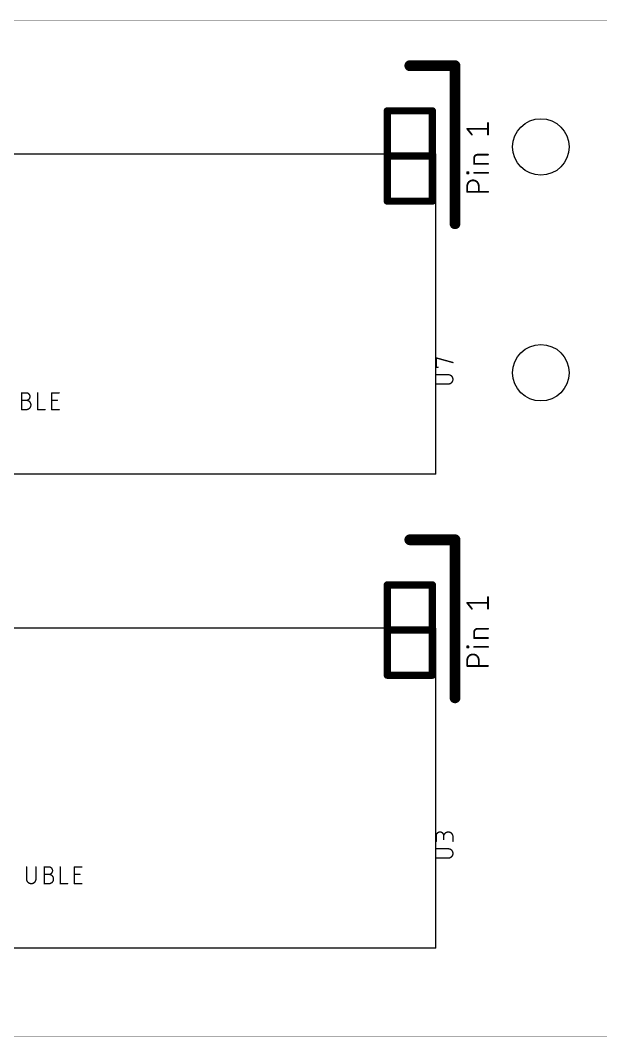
# Model space of a CAD drawing. Extents: x 0 to 11.6, y 0 to 2.3.
# Drawn here: x 2.598 to 3.882, y 0 to 2.25 of the extents above; entities that cross this region are included whole.
import ezdxf

# ---------------------------------------------------------------- set-up
doc = ezdxf.new("R2010")
doc.units = 0
doc.layers.add('20', color=31, linetype='CONTINUOUS')
doc.layers.add('21', color=253, linetype='CONTINUOUS')

msp = doc.modelspace()

# ---------------------------------------------------------------- linework, layer by layer
at = {"layer": '20', "const_width": 0.000984}
for points in [[(11.64, 2.25), (0, 2.25)], [(0, 0), (11.64, 0)]]:
    msp.add_lwpolyline(points, dxfattribs=at)
at = {"layer": '20'}
for centre in [(3.75, 1.97), (3.75, 1.47)]:
    msp.add_circle(centre, 0.0625, dxfattribs=at)
at = {"layer": '21'}
for points, const_width in [([(3.56, 2.15), (3.46, 2.15)], 0.024), ([(3.56, 2.15), (3.56, 1.8)], 0.024), ([(3.41, 2.05), (3.51, 2.05)], 0.016), ([(3.41, 1.95), (3.41, 2.05)], 0.016), ([(3.51, 2.05), (3.51, 1.95)], 0.016), ([(3.597222, 1.997445), (3.587, 2.010222)], 0.004), ([(3.587, 2.010222), (3.633, 2.010222)], 0.004), ([(3.633, 1.997445), (3.633, 2.023)], 0.004), ([(1.50311, 1.954331), (3.51689, 1.954331)], 0.003), ([(3.41, 1.85), (3.41, 1.95)], 0.016), ([(3.51, 1.95), (3.41, 1.95)], 0.016), ([(3.51, 1.95), (3.51, 1.85)], 0.016), ([(3.51689, 1.954331), (3.51689, 1.245669)], 0.003), ([(3.602333, 1.9325), (3.602333, 1.945278)], 0.004), ([(3.61, 1.952945), (3.633, 1.952945)], 0.004), ([(3.587, 1.911445), (3.587, 1.914)], 0.004), ([(3.587, 1.914), (3.589556, 1.914)], 0.004), ([(3.589556, 1.911445), (3.587, 1.911445)], 0.004), ([(3.589556, 1.914), (3.589556, 1.911445)], 0.004), ([(3.633, 1.9325), (3.602333, 1.9325)], 0.004), ([(3.633, 1.912722), (3.602333, 1.912722)], 0.004), ([(3.587, 1.870611), (3.587, 1.883389)], 0.004), ([(3.633, 1.870611), (3.587, 1.870611)], 0.004), ([(3.612556, 1.883389), (3.612556, 1.870611)], 0.004), ([(3.51, 1.85), (3.41, 1.85)], 0.016), ([(3.51839, 1.482275), (3.51839, 1.502831)], 0.003), ([(3.51839, 1.502831), (3.55539, 1.492553)], 0.003), ([(3.522501, 1.482275), (3.51839, 1.482275)], 0.003), ([(3.545112, 1.465631), (3.51839, 1.465631)], 0.003), ([(3.51839, 1.445075), (3.545112, 1.445075)], 0.003), ([(2.600973, 1.38839), (2.600973, 1.42539)], 0.003), ([(2.600973, 1.42539), (2.611251, 1.42539)], 0.003), ([(2.636525, 1.42539), (2.636525, 1.38839)], 0.003), ([(2.667725, 1.38839), (2.667725, 1.42539)], 0.003), ([(2.667725, 1.42539), (2.684169, 1.42539)], 0.003), ([(2.600973, 1.408945), (2.611251, 1.408945)], 0.003), ([(2.667725, 1.408945), (2.680058, 1.408945)], 0.003), ([(2.611251, 1.38839), (2.600973, 1.38839)], 0.003), ([(2.636525, 1.38839), (2.652969, 1.38839)], 0.003), ([(2.684169, 1.38839), (2.667725, 1.38839)], 0.003), ([(3.51689, 1.245669), (1.50311, 1.245669)], 0.003), ([(3.56, 1.1), (3.46, 1.1)], 0.024), ([(3.56, 1.1), (3.56, 0.75)], 0.024), ([(3.41, 1), (3.51, 1)], 0.016), ([(3.41, 0.9), (3.41, 1)], 0.016), ([(3.51, 1), (3.51, 0.9)], 0.016), ([(3.633, 0.947445), (3.633, 0.973)], 0.004), ([(3.597222, 0.947445), (3.587, 0.960222)], 0.004), ([(3.587, 0.960222), (3.633, 0.960222)], 0.004), ([(1.50311, 0.904331), (3.51689, 0.904331)], 0.003), ([(3.41, 0.8), (3.41, 0.9)], 0.016), ([(3.51, 0.9), (3.41, 0.9)], 0.016), ([(3.51, 0.9), (3.51, 0.8)], 0.016), ([(3.51689, 0.904331), (3.51689, 0.195669)], 0.003), ([(3.61, 0.902945), (3.633, 0.902945)], 0.004), ([(3.602333, 0.8825), (3.602333, 0.895278)], 0.004), ([(3.633, 0.8825), (3.602333, 0.8825)], 0.004), ([(3.587, 0.861445), (3.587, 0.864)], 0.004), ([(3.587, 0.864), (3.589556, 0.864)], 0.004), ([(3.589556, 0.861445), (3.587, 0.861445)], 0.004), ([(3.589556, 0.864), (3.589556, 0.861445)], 0.004), ([(3.633, 0.862722), (3.602333, 0.862722)], 0.004), ([(3.587, 0.820611), (3.587, 0.833389)], 0.004), ([(3.612556, 0.833389), (3.612556, 0.820611)], 0.004), ([(3.633, 0.820611), (3.587, 0.820611)], 0.004), ([(3.51, 0.8), (3.41, 0.8)], 0.016), ([(3.51839, 0.432275), (3.51839, 0.444609)], 0.003), ([(3.534834, 0.444609), (3.534834, 0.436386)], 0.003), ([(3.55539, 0.432275), (3.55539, 0.442553)], 0.003), ([(3.545112, 0.415631), (3.51839, 0.415631)], 0.003), ([(3.51839, 0.395075), (3.545112, 0.395075)], 0.003), ([(2.612056, 0.37539), (2.612056, 0.348667)], 0.003), ([(2.632612, 0.348667), (2.632612, 0.37539)], 0.003), ([(2.650973, 0.33839), (2.650973, 0.37539)], 0.003), ([(2.650973, 0.37539), (2.661251, 0.37539)], 0.003), ([(2.650973, 0.358945), (2.661251, 0.358945)], 0.003), ([(2.686525, 0.37539), (2.686525, 0.33839)], 0.003), ([(2.717725, 0.33839), (2.717725, 0.37539)], 0.003), ([(2.717725, 0.37539), (2.734169, 0.37539)], 0.003), ([(2.717725, 0.358945), (2.730058, 0.358945)], 0.003), ([(2.661251, 0.33839), (2.650973, 0.33839)], 0.003), ([(2.686525, 0.33839), (2.702969, 0.33839)], 0.003), ([(2.734169, 0.33839), (2.717725, 0.33839)], 0.003), ([(3.51689, 0.195669), (1.50311, 0.195669)], 0.003)]:
    msp.add_lwpolyline(points, dxfattribs=dict(at, const_width=const_width))
for points, const_width in [([(3.46, 2.156, 1), (3.46, 2.144)], 0.012), ([(3.566, 2.15, 1), (3.554, 2.15)], 0.012), ([(3.56, 2.144, 1), (3.56, 2.156)], 0.012), ([(3.41, 2.054, 1), (3.41, 2.046)], 0.008), ([(3.414, 2.05, 1), (3.406, 2.05)], 0.008), ([(3.514, 2.05, 1), (3.506, 2.05)], 0.008), ([(3.51, 2.046, 1), (3.51, 2.054)], 0.008), ([(3.587781, 2.010847, 1), (3.586219, 2.009597)], 0.002), ([(3.587, 2.011222, 1), (3.587, 2.009222)], 0.002), ([(3.634, 2.023, 1), (3.632, 2.023)], 0.002), ([(3.633, 2.009222, 1), (3.633, 2.011222)], 0.002), ([(3.596441, 1.99682, 1), (3.598003, 1.998069)], 0.002), ([(3.632, 1.997445, 1), (3.634, 1.997445)], 0.002), ([(3.414, 1.95, 1), (3.406, 1.95)], 0.008), ([(3.41, 1.954, 1), (3.41, 1.946)], 0.008), ([(3.406, 1.95, 1), (3.414, 1.95)], 0.008), ([(3.514, 1.95, 1), (3.506, 1.95)], 0.008), ([(3.506, 1.95, 1), (3.514, 1.95)], 0.008), ([(3.51, 1.946, 1), (3.51, 1.954)], 0.008), ([(3.51764, 1.954331, 1), (3.51614, 1.954331)], 0.0015), ([(3.51689, 1.953581, 1), (3.51689, 1.955081)], 0.0015), ([(3.61, 1.952945, 0.414209), (3.602333, 1.945278)], 0.004), ([(3.603333, 1.945278, 1), (3.601333, 1.945278)], 0.002), ([(3.601333, 1.945278, 1), (3.603333, 1.945278)], 0.002), ([(3.61, 1.953945, 1), (3.61, 1.951945)], 0.002), ([(3.61, 1.951945, 1), (3.61, 1.953945)], 0.002), ([(3.633, 1.951945, 1), (3.633, 1.953945)], 0.002), ([(3.588, 1.914, 1), (3.586, 1.914)], 0.002), ([(3.587, 1.915, 1), (3.587, 1.913)], 0.002), ([(3.587, 1.912445, 1), (3.587, 1.910445)], 0.002), ([(3.590556, 1.914, 1), (3.588556, 1.914)], 0.002), ([(3.589556, 1.913, 1), (3.589556, 1.915)], 0.002), ([(3.589556, 1.910445, 1), (3.589556, 1.912445)], 0.002), ([(3.602333, 1.9335, 1), (3.602333, 1.9315)], 0.002), ([(3.601333, 1.9325, 1), (3.603333, 1.9325)], 0.002), ([(3.602333, 1.913722, 1), (3.602333, 1.911722)], 0.002), ([(3.633, 1.9315, 1), (3.633, 1.9335)], 0.002), ([(3.633, 1.911722, 1), (3.633, 1.913722)], 0.002), ([(3.586, 1.911445, 1), (3.588, 1.911445)], 0.002), ([(3.612556, 1.883389, 1), (3.587, 1.883389)], 0.004), ([(3.588556, 1.911445, 1), (3.590556, 1.911445)], 0.002), ([(3.588, 1.883389, 1), (3.586, 1.883389)], 0.002), ([(3.586, 1.883389, 1), (3.588, 1.883389)], 0.002), ([(3.587, 1.871611, 1), (3.587, 1.869611)], 0.002), ([(3.586, 1.870611, 1), (3.588, 1.870611)], 0.002), ([(3.613556, 1.883389, 1), (3.611556, 1.883389)], 0.002), ([(3.611556, 1.883389, 1), (3.613556, 1.883389)], 0.002), ([(3.611556, 1.870611, 1), (3.613556, 1.870611)], 0.002), ([(3.633, 1.869611, 1), (3.633, 1.871611)], 0.002), ([(3.41, 1.854, 1), (3.41, 1.846)], 0.008), ([(3.406, 1.85, 1), (3.414, 1.85)], 0.008), ([(3.506, 1.85, 1), (3.514, 1.85)], 0.008), ([(3.51, 1.846, 1), (3.51, 1.854)], 0.008), ([(3.554, 1.8, 1), (3.566, 1.8)], 0.012), ([(3.51914, 1.502831, 1), (3.51764, 1.502831)], 0.0015), ([(3.51859, 1.503553, 1), (3.518189, 1.502108)], 0.0015), ([(3.555189, 1.49183, 1), (3.55559, 1.493276)], 0.0015), ([(3.51839, 1.483025, 1), (3.51839, 1.481525)], 0.0015), ([(3.51764, 1.482275, 1), (3.51914, 1.482275)], 0.0015), ([(3.51839, 1.466381, 1), (3.51839, 1.464881)], 0.0015), ([(3.522501, 1.481525, 1), (3.522501, 1.483025)], 0.0015), ([(3.545112, 1.445075, 1), (3.545112, 1.465631)], 0.003), ([(3.545112, 1.466381, 1), (3.545112, 1.464881)], 0.0015), ([(3.545112, 1.464881, 1), (3.545112, 1.466381)], 0.0015), ([(3.51839, 1.445825, 1), (3.51839, 1.444325)], 0.0015), ([(3.545112, 1.445825, 1), (3.545112, 1.444325)], 0.0015), ([(3.545112, 1.444325, 1), (3.545112, 1.445825)], 0.0015), ([(2.601723, 1.42539, 1), (2.600223, 1.42539)], 0.0015), ([(2.600973, 1.42614, 1), (2.600973, 1.42464)], 0.0015), ([(2.611251, 1.408945, 1), (2.611251, 1.42539)], 0.003), ([(2.611251, 1.42614, 1), (2.611251, 1.42464)], 0.0015), ([(2.611251, 1.42464, 1), (2.611251, 1.42614)], 0.0015), ([(2.637275, 1.42539, 1), (2.635775, 1.42539)], 0.0015), ([(2.668475, 1.42539, 1), (2.666975, 1.42539)], 0.0015), ([(2.667725, 1.42614, 1), (2.667725, 1.42464)], 0.0015), ([(2.684169, 1.42464, 1), (2.684169, 1.42614)], 0.0015), ([(2.600973, 1.409695, 1), (2.600973, 1.408195)], 0.0015), ([(2.611251, 1.38839, 1), (2.611251, 1.408945)], 0.003), ([(2.611251, 1.409695, 1), (2.611251, 1.408195)], 0.0015), ([(2.611251, 1.409695, 1), (2.611251, 1.408195)], 0.0015), ([(2.611251, 1.408195, 1), (2.611251, 1.409695)], 0.0015), ([(2.667725, 1.409695, 1), (2.667725, 1.408195)], 0.0015), ([(2.680058, 1.408195, 1), (2.680058, 1.409695)], 0.0015), ([(2.600973, 1.38914, 1), (2.600973, 1.38764)], 0.0015), ([(2.600223, 1.38839, 1), (2.601723, 1.38839)], 0.0015), ([(2.611251, 1.38914, 1), (2.611251, 1.38764)], 0.0015), ([(2.611251, 1.38764, 1), (2.611251, 1.38914)], 0.0015), ([(2.636525, 1.38914, 1), (2.636525, 1.38764)], 0.0015), ([(2.635775, 1.38839, 1), (2.637275, 1.38839)], 0.0015), ([(2.652969, 1.38764, 1), (2.652969, 1.38914)], 0.0015), ([(2.667725, 1.38914, 1), (2.667725, 1.38764)], 0.0015), ([(2.666975, 1.38839, 1), (2.668475, 1.38839)], 0.0015), ([(2.684169, 1.38764, 1), (2.684169, 1.38914)], 0.0015), ([(3.51614, 1.245669, 1), (3.51764, 1.245669)], 0.0015), ([(3.51689, 1.244919, 1), (3.51689, 1.246419)], 0.0015), ([(3.46, 1.106, 1), (3.46, 1.094)], 0.012), ([(3.566, 1.1, 1), (3.554, 1.1)], 0.012), ([(3.56, 1.094, 1), (3.56, 1.106)], 0.012), ([(3.41, 1.004, 1), (3.41, 0.996)], 0.008), ([(3.414, 1, 1), (3.406, 1)], 0.008), ([(3.514, 1, 1), (3.506, 1)], 0.008), ([(3.51, 0.996, 1), (3.51, 1.004)], 0.008), ([(3.634, 0.973, 1), (3.632, 0.973)], 0.002), ([(3.587781, 0.960847, 1), (3.586219, 0.959597)], 0.002), ([(3.587, 0.961222, 1), (3.587, 0.959222)], 0.002), ([(3.596441, 0.94682, 1), (3.598003, 0.948069)], 0.002), ([(3.632, 0.947445, 1), (3.634, 0.947445)], 0.002), ([(3.633, 0.959222, 1), (3.633, 0.961222)], 0.002), ([(3.414, 0.9, 1), (3.406, 0.9)], 0.008), ([(3.41, 0.904, 1), (3.41, 0.896)], 0.008), ([(3.406, 0.9, 1), (3.414, 0.9)], 0.008), ([(3.514, 0.9, 1), (3.506, 0.9)], 0.008), ([(3.506, 0.9, 1), (3.514, 0.9)], 0.008), ([(3.51, 0.896, 1), (3.51, 0.904)], 0.008), ([(3.51764, 0.904331, 1), (3.51614, 0.904331)], 0.0015), ([(3.51689, 0.903581, 1), (3.51689, 0.905081)], 0.0015), ([(3.61, 0.902945, 0.414209), (3.602333, 0.895278)], 0.004), ([(3.61, 0.903945, 1), (3.61, 0.901945)], 0.002), ([(3.61, 0.901945, 1), (3.61, 0.903945)], 0.002), ([(3.633, 0.901945, 1), (3.633, 0.903945)], 0.002), ([(3.603333, 0.895278, 1), (3.601333, 0.895278)], 0.002), ([(3.601333, 0.895278, 1), (3.603333, 0.895278)], 0.002), ([(3.602333, 0.8835, 1), (3.602333, 0.8815)], 0.002), ([(3.601333, 0.8825, 1), (3.603333, 0.8825)], 0.002), ([(3.633, 0.8815, 1), (3.633, 0.8835)], 0.002), ([(3.588, 0.864, 1), (3.586, 0.864)], 0.002), ([(3.587, 0.865, 1), (3.587, 0.863)], 0.002), ([(3.587, 0.862445, 1), (3.587, 0.860445)], 0.002), ([(3.586, 0.861445, 1), (3.588, 0.861445)], 0.002), ([(3.590556, 0.864, 1), (3.588556, 0.864)], 0.002), ([(3.588556, 0.861445, 1), (3.590556, 0.861445)], 0.002), ([(3.589556, 0.863, 1), (3.589556, 0.865)], 0.002), ([(3.589556, 0.860445, 1), (3.589556, 0.862445)], 0.002), ([(3.602333, 0.863722, 1), (3.602333, 0.861722)], 0.002), ([(3.633, 0.861722, 1), (3.633, 0.863722)], 0.002), ([(3.612556, 0.833389, 1), (3.587, 0.833389)], 0.004), ([(3.588, 0.833389, 1), (3.586, 0.833389)], 0.002), ([(3.586, 0.833389, 1), (3.588, 0.833389)], 0.002), ([(3.613556, 0.833389, 1), (3.611556, 0.833389)], 0.002), ([(3.611556, 0.833389, 1), (3.613556, 0.833389)], 0.002), ([(3.587, 0.821611, 1), (3.587, 0.819611)], 0.002), ([(3.586, 0.820611, 1), (3.588, 0.820611)], 0.002), ([(3.611556, 0.820611, 1), (3.613556, 0.820611)], 0.002), ([(3.633, 0.819611, 1), (3.633, 0.821611)], 0.002), ([(3.41, 0.804, 1), (3.41, 0.796)], 0.008), ([(3.406, 0.8, 1), (3.414, 0.8)], 0.008), ([(3.506, 0.8, 1), (3.514, 0.8)], 0.008), ([(3.51, 0.796, 1), (3.51, 0.804)], 0.008), ([(3.554, 0.75, 1), (3.566, 0.75)], 0.012), ([(3.534834, 0.444609, 1), (3.51839, 0.444609)], 0.003), ([(3.55539, 0.442553, 1), (3.534834, 0.442553)], 0.003), ([(3.51914, 0.444609, 1), (3.51764, 0.444609)], 0.0015), ([(3.51764, 0.444609, 1), (3.51914, 0.444609)], 0.0015), ([(3.51764, 0.432275, 1), (3.51914, 0.432275)], 0.0015), ([(3.535584, 0.444609, 1), (3.534084, 0.444609)], 0.0015), ([(3.534084, 0.444609, 1), (3.535584, 0.444609)], 0.0015), ([(3.534084, 0.442553, 1), (3.535584, 0.442553)], 0.0015), ([(3.534084, 0.436386, 1), (3.535584, 0.436386)], 0.0015), ([(3.55614, 0.442553, 1), (3.55464, 0.442553)], 0.0015), ([(3.55464, 0.442553, 1), (3.55614, 0.442553)], 0.0015), ([(3.55464, 0.432275, 1), (3.55614, 0.432275)], 0.0015), ([(3.51839, 0.416381, 1), (3.51839, 0.414881)], 0.0015), ([(3.545112, 0.395075, 1), (3.545112, 0.415631)], 0.003), ([(3.545112, 0.416381, 1), (3.545112, 0.414881)], 0.0015), ([(3.545112, 0.414881, 1), (3.545112, 0.416381)], 0.0015), ([(3.51839, 0.395825, 1), (3.51839, 0.394325)], 0.0015), ([(3.545112, 0.395825, 1), (3.545112, 0.394325)], 0.0015), ([(3.545112, 0.394325, 1), (3.545112, 0.395825)], 0.0015), ([(2.612806, 0.37539, 1), (2.611306, 0.37539)], 0.0015), ([(2.633362, 0.37539, 1), (2.631862, 0.37539)], 0.0015), ([(2.651723, 0.37539, 1), (2.650223, 0.37539)], 0.0015), ([(2.650973, 0.37614, 1), (2.650973, 0.37464)], 0.0015), ([(2.650973, 0.359695, 1), (2.650973, 0.358195)], 0.0015), ([(2.661251, 0.358945, 1), (2.661251, 0.37539)], 0.003), ([(2.661251, 0.37614, 1), (2.661251, 0.37464)], 0.0015), ([(2.661251, 0.33839, 1), (2.661251, 0.358945)], 0.003), ([(2.661251, 0.359695, 1), (2.661251, 0.358195)], 0.0015), ([(2.661251, 0.359695, 1), (2.661251, 0.358195)], 0.0015), ([(2.661251, 0.37464, 1), (2.661251, 0.37614)], 0.0015), ([(2.661251, 0.358195, 1), (2.661251, 0.359695)], 0.0015), ([(2.687275, 0.37539, 1), (2.685775, 0.37539)], 0.0015), ([(2.718475, 0.37539, 1), (2.716975, 0.37539)], 0.0015), ([(2.717725, 0.37614, 1), (2.717725, 0.37464)], 0.0015), ([(2.717725, 0.359695, 1), (2.717725, 0.358195)], 0.0015), ([(2.730058, 0.358195, 1), (2.730058, 0.359695)], 0.0015), ([(2.734169, 0.37464, 1), (2.734169, 0.37614)], 0.0015), ([(2.612056, 0.348667, 1), (2.632612, 0.348667)], 0.003), ([(2.612806, 0.348667, 1), (2.611306, 0.348667)], 0.0015), ([(2.611306, 0.348667, 1), (2.612806, 0.348667)], 0.0015), ([(2.633362, 0.348667, 1), (2.631862, 0.348667)], 0.0015), ([(2.631862, 0.348667, 1), (2.633362, 0.348667)], 0.0015), ([(2.650973, 0.33914, 1), (2.650973, 0.33764)], 0.0015), ([(2.650223, 0.33839, 1), (2.651723, 0.33839)], 0.0015), ([(2.661251, 0.33914, 1), (2.661251, 0.33764)], 0.0015), ([(2.661251, 0.33764, 1), (2.661251, 0.33914)], 0.0015), ([(2.686525, 0.33914, 1), (2.686525, 0.33764)], 0.0015), ([(2.685775, 0.33839, 1), (2.687275, 0.33839)], 0.0015), ([(2.702969, 0.33764, 1), (2.702969, 0.33914)], 0.0015), ([(2.717725, 0.33914, 1), (2.717725, 0.33764)], 0.0015), ([(2.716975, 0.33839, 1), (2.718475, 0.33839)], 0.0015), ([(2.734169, 0.33764, 1), (2.734169, 0.33914)], 0.0015), ([(3.51614, 0.195669, 1), (3.51764, 0.195669)], 0.0015), ([(3.51689, 0.194919, 1), (3.51689, 0.196419)], 0.0015)]:
    msp.add_lwpolyline(points, format="xyb", dxfattribs=dict(at, const_width=const_width))

doc.saveas('drawing.dxf')
